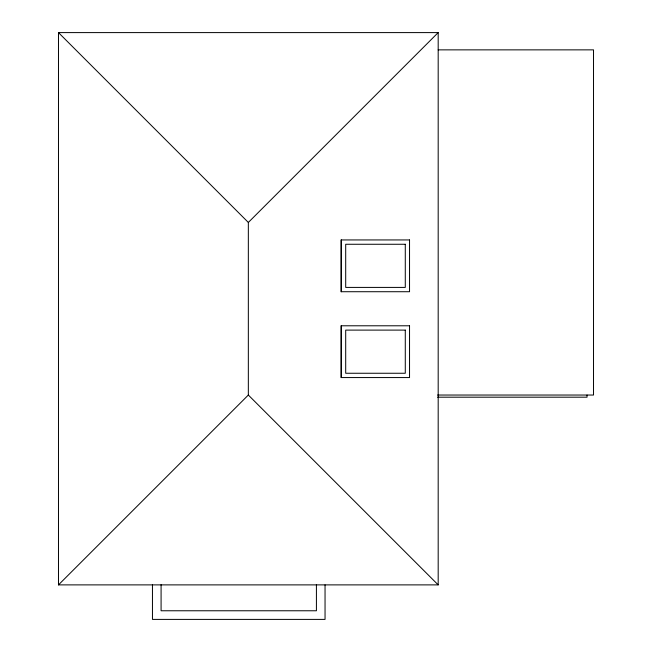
<?xml version="1.0" encoding="UTF-8"?>
<svg xmlns="http://www.w3.org/2000/svg" width="652" height="652" viewBox="0 0 652 652"><rect width="100%" height="100%" fill="white"/><g stroke="black" fill="none" stroke-linecap="round" stroke-linejoin="round"><path stroke-width="0.98" d="M438.185 584.885L248.339 395.039L248.339 222.446L438.185 32.6L58.484 32.6L58.484 584.885L438.185 584.885L438.185 32.6M58.484 584.885L248.339 395.039M438.185 49.862L593.516 49.862L593.516 395.039L437.565 395.039M437.565 397.19L587.036 397.19L587.036 395.039M58.484 32.6L248.339 222.446M341.444 239.944L341.444 291.721M341.444 325.788L341.444 377.565M325.046 584.885L325.046 619.4L152.454 619.4L152.454 584.885M316.416 584.681L316.416 610.769L161.085 610.769L161.085 584.681M409.537 239.944L340.972 239.944L340.972 291.721L409.537 291.721L409.537 239.944M405.283 244.264L345.699 244.264L345.699 287.41L405.283 287.41L405.283 244.264M409.537 325.788L340.972 325.788L340.972 377.565L409.537 377.565L409.537 325.788M405.283 330.108L345.699 330.108L345.699 373.254L405.283 373.254L405.283 330.108"/></g></svg>
